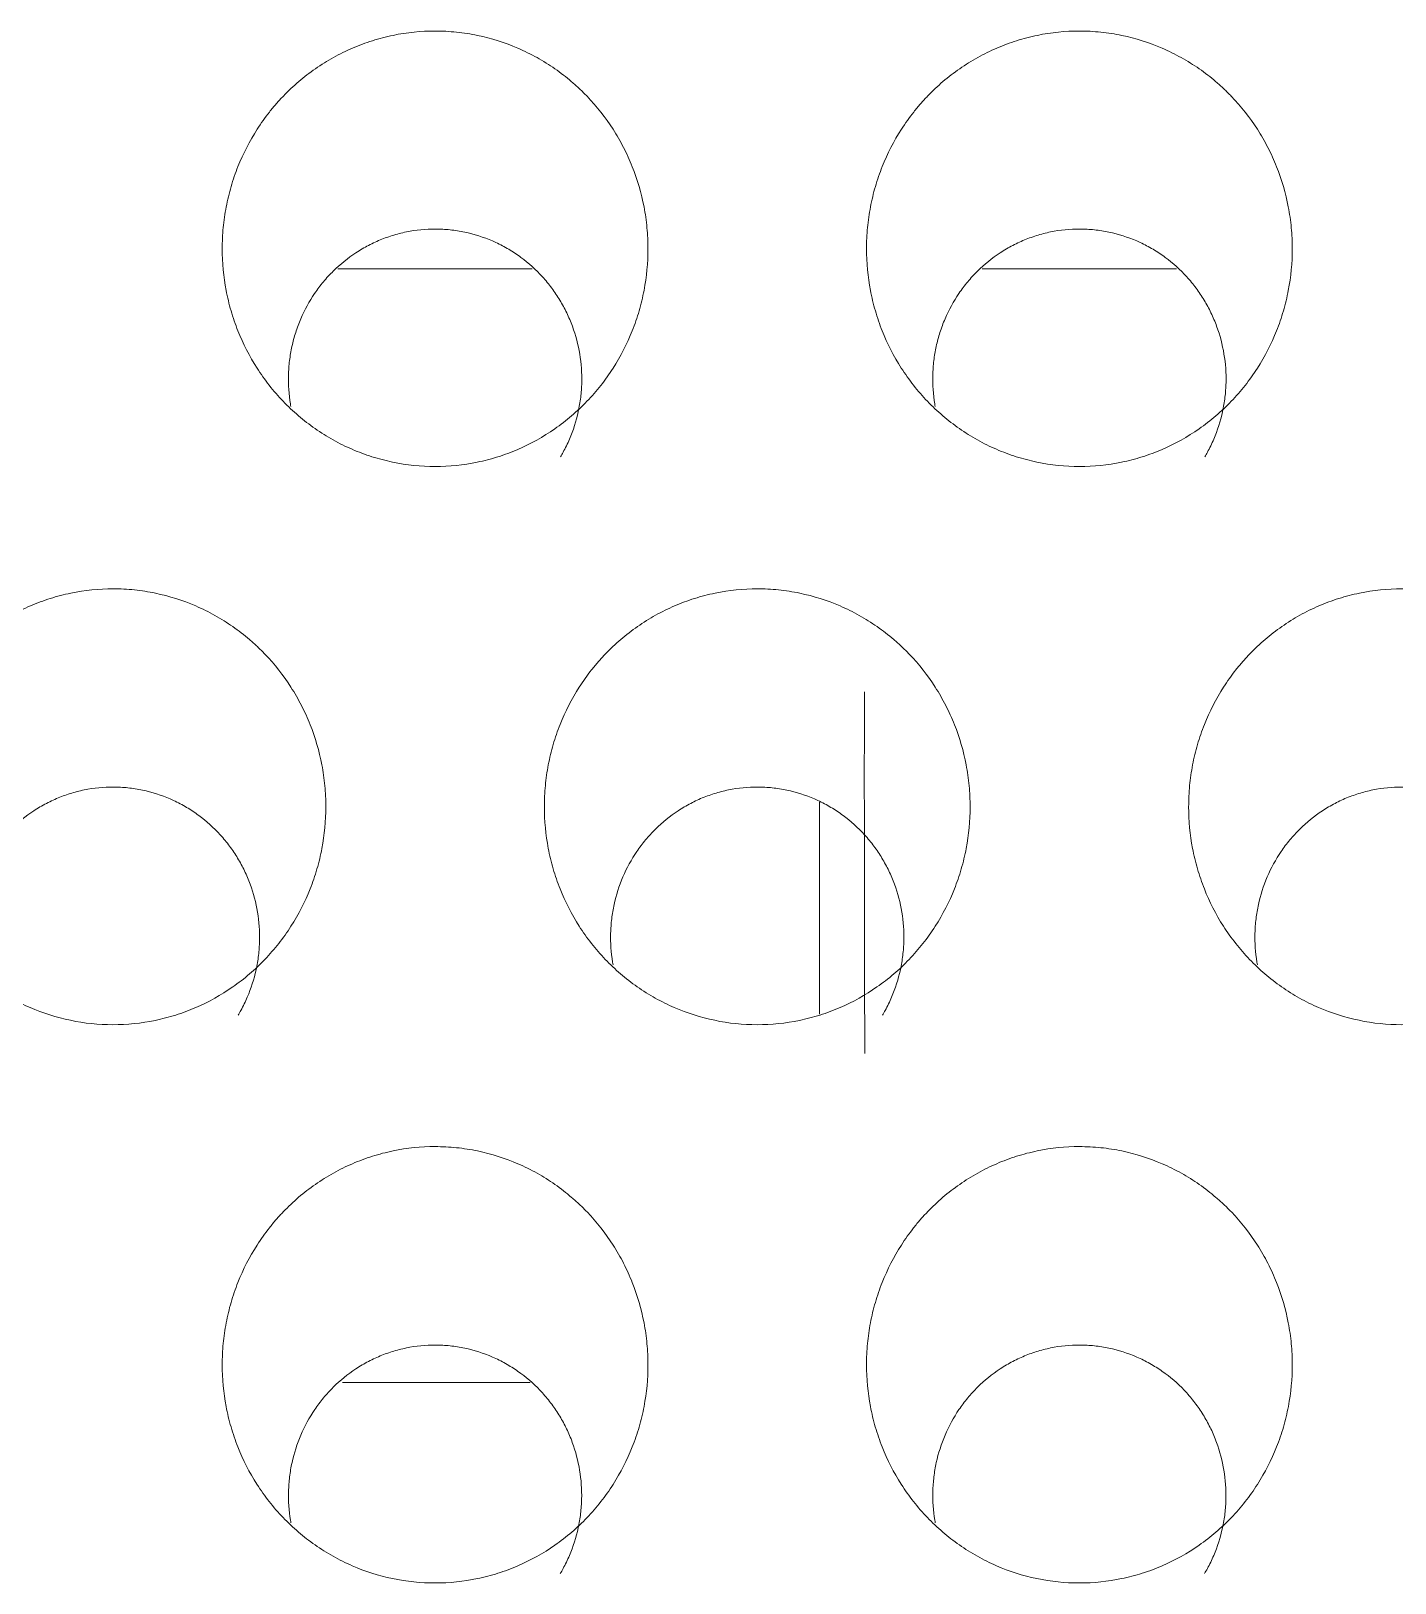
# Model space of a CAD drawing. Header units: millimetres. Extents: x 70151 to 230897, y 35202 to 113211.
# Drawn here: x 178384.15 to 178390.47, y 69190.07 to 69197.26 of the extents above; entities that cross this region are included whole.
import ezdxf

# ---------------------------------------------------------------- set-up
doc = ezdxf.new("R2010")
doc.units = ezdxf.units.MM
doc.header["$LTSCALE"] = 50
doc.layers.add('2-con', color=2, linetype='Continuous')
doc.layers.add('mark-B', color=2, linetype='Continuous', lineweight=20)

# ---------------------------------------------------------------- blocks, each defined once
blk = doc.blocks.new('무풍1WAY 대형')
at = {"layer": 'mark-B'}
for p, q in [((268.4505, -431.5502), (269.3213, -431.5502)), ((267.1088, -433.2577), (267.1088, -434.2397))]:
    blk.add_line(p, q, dxfattribs=at)
blk.add_ellipse((266.7797, -434.3456), major_axis=(0, -6.9709), ratio=0.017455, start_param=1.512453, end_param=1.754068, dxfattribs=at)
for points, knots in [([(265.9042, -430.621), (265.8377, -430.621), (265.7724, -430.6278), (265.6762, -430.6478), (265.6444, -430.6561), (265.5971, -430.671), (265.5814, -430.6764), (265.5504, -430.688), (265.5352, -430.6942), (265.4598, -430.7268), (265.4028, -430.7587), (265.3219, -430.815), (265.2957, -430.8354), (265.2458, -430.8781), (265.1984, -430.923), (265.1557, -430.9722), (265.1255, -431.0107), (265.1157, -431.0238), (265.0967, -431.0505), (265.0875, -431.0641), (265.0432, -431.1333), (265.0137, -431.1912), (264.9778, -431.2817), (264.9672, -431.3125), (264.9535, -431.3595), (264.9493, -431.3754), (264.9417, -431.4073), (264.9383, -431.4232), (264.9231, -431.5031), (264.917, -431.5675), (264.917, -431.6487), (264.9174, -431.6649), (264.9189, -431.6975), (264.9201, -431.7139), (264.9247, -431.7628), (264.9293, -431.795), (264.9475, -431.8905), (264.9656, -431.9527), (265.0016, -432.0436), (265.0153, -432.0737), (265.0451, -432.1318), (265.0613, -432.16), (265.1137, -432.242), (265.1539, -432.2932), (265.2108, -432.3527), (265.2225, -432.3643), (265.2464, -432.3868), (265.2829, -432.4197), (265.3473, -432.4696), (265.4026, -432.5043), (265.4456, -432.5283), (265.4602, -432.536), (265.4898, -432.5506), (265.5049, -432.5576), (265.5805, -432.5903), (265.6429, -432.6101), (265.7392, -432.6302), (265.7718, -432.6353), (265.8379, -432.6421), (265.8708, -432.6438), (265.9693, -432.6439), (266.0345, -432.6373), (266.1155, -432.6206), (266.1317, -432.6168), (266.1637, -432.6084), (266.2112, -432.5947), (266.2879, -432.5661), (266.3467, -432.5372), (266.4042, -432.5052), (266.4323, -432.4876), (266.5133, -432.4312), (266.5628, -432.3888), (266.6194, -432.3299), (266.6304, -432.3178), (266.652, -432.293), (266.6625, -432.2803), (266.693, -432.2416), (266.7119, -432.2149), (266.7645, -432.1328), (266.7942, -432.075), (266.8245, -431.9989), (266.8302, -431.9835), (266.8408, -431.9525), (266.8555, -431.9059), (266.8745, -431.8271), (266.8836, -431.7629), (266.8882, -431.7144), (266.8894, -431.6982), (266.8909, -431.6655), (266.8913, -431.6491), (266.8913, -431.5674), (266.8852, -431.5029), (266.8671, -431.4075), (266.8595, -431.3759), (266.8459, -431.3288), (266.8409, -431.3132), (266.8303, -431.2822), (266.8247, -431.2668), (266.7946, -431.1911), (266.7651, -431.1334), (266.7126, -431.0511), (266.6937, -431.0245), (266.653, -430.9726), (266.6315, -430.9479), (266.5639, -430.8772), (266.5145, -430.8347), (266.4473, -430.7877), (266.4335, -430.7786), (266.4055, -430.761), (266.3913, -430.7526), (266.3482, -430.7285), (266.3189, -430.714), (266.2289, -430.675), (266.1664, -430.655), (266.0364, -430.6278), (265.9706, -430.621), (265.9042, -430.621)], [0, 0, 0, 0, 0.03125, 0.03125, 0.046875, 0.046875, 0.054687, 0.054687, 0.0625, 0.0625, 0.09375, 0.09375, 0.109375, 0.109375, 0.125, 0.140625, 0.140625, 0.148437, 0.148437, 0.15625, 0.15625, 0.1875, 0.1875, 0.203125, 0.203125, 0.210937, 0.210937, 0.21875, 0.21875, 0.25, 0.25, 0.257812, 0.257812, 0.265625, 0.265625, 0.28125, 0.28125, 0.3125, 0.3125, 0.328125, 0.328125, 0.34375, 0.34375, 0.375, 0.375, 0.382812, 0.382812, 0.390625, 0.40625, 0.421875, 0.421875, 0.429687, 0.429687, 0.4375, 0.4375, 0.46875, 0.46875, 0.484375, 0.484375, 0.5, 0.5, 0.53125, 0.53125, 0.539062, 0.539062, 0.546875, 0.5625, 0.578125, 0.578125, 0.59375, 0.59375, 0.625, 0.625, 0.632812, 0.632812, 0.640625, 0.640625, 0.65625, 0.65625, 0.6875, 0.6875, 0.695312, 0.695312, 0.703125, 0.71875, 0.734375, 0.734375, 0.742187, 0.742187, 0.75, 0.75, 0.78125, 0.78125, 0.796875, 0.796875, 0.804687, 0.804687, 0.8125, 0.8125, 0.84375, 0.84375, 0.859375, 0.859375, 0.875, 0.875, 0.90625, 0.90625, 0.914062, 0.914062, 0.921875, 0.921875, 0.9375, 0.9375, 0.96875, 0.96875, 1, 1, 1, 1]), ([(268.8917, -430.621), (268.8253, -430.621), (268.76, -430.6278), (268.6637, -430.6478), (268.6319, -430.6561), (268.5847, -430.671), (268.569, -430.6764), (268.538, -430.688), (268.5227, -430.6942), (268.4474, -430.7268), (268.3903, -430.7587), (268.3095, -430.815), (268.2832, -430.8354), (268.2334, -430.8781), (268.186, -430.923), (268.1433, -430.9722), (268.113, -431.0107), (268.1032, -431.0238), (268.0843, -431.0505), (268.075, -431.0641), (268.0308, -431.1333), (268.0012, -431.1912), (267.9653, -431.2817), (267.9548, -431.3125), (267.9411, -431.3595), (267.9369, -431.3754), (267.9292, -431.4073), (267.9258, -431.4232), (267.9106, -431.5031), (267.9046, -431.5675), (267.9046, -431.6487), (267.9049, -431.6649), (267.9065, -431.6975), (267.9076, -431.7139), (267.9122, -431.7628), (267.9169, -431.795), (267.9351, -431.8905), (267.9531, -431.9527), (267.9892, -432.0436), (268.0028, -432.0737), (268.0326, -432.1318), (268.0488, -432.16), (268.1013, -432.242), (268.1414, -432.2932), (268.1984, -432.3527), (268.2101, -432.3643), (268.2339, -432.3868), (268.2704, -432.4197), (268.3348, -432.4696), (268.3902, -432.5043), (268.4331, -432.5283), (268.4477, -432.536), (268.4774, -432.5506), (268.4924, -432.5576), (268.5681, -432.5903), (268.6304, -432.6101), (268.7267, -432.6302), (268.7593, -432.6353), (268.8254, -432.6421), (268.8584, -432.6438), (268.9568, -432.6439), (269.022, -432.6373), (269.103, -432.6206), (269.1192, -432.6168), (269.1512, -432.6084), (269.1987, -432.5947), (269.2755, -432.5661), (269.3342, -432.5372), (269.3917, -432.5052), (269.4199, -432.4876), (269.5008, -432.4312), (269.5503, -432.3888), (269.6069, -432.3299), (269.618, -432.3178), (269.6395, -432.293), (269.65, -432.2803), (269.6805, -432.2416), (269.6994, -432.2149), (269.7521, -432.1328), (269.7818, -432.075), (269.812, -431.9989), (269.8177, -431.9835), (269.8283, -431.9525), (269.8431, -431.9059), (269.862, -431.8271), (269.8712, -431.7629), (269.8758, -431.7144), (269.8769, -431.6982), (269.8785, -431.6655), (269.8789, -431.6491), (269.8789, -431.5674), (269.8728, -431.5029), (269.8546, -431.4075), (269.8471, -431.3759), (269.8334, -431.3288), (269.8285, -431.3132), (269.8179, -431.2822), (269.8122, -431.2668), (269.7822, -431.1911), (269.7527, -431.1334), (269.7001, -431.0511), (269.6812, -431.0245), (269.6405, -430.9726), (269.619, -430.9479), (269.5514, -430.8772), (269.502, -430.8347), (269.4348, -430.7877), (269.4211, -430.7786), (269.3931, -430.761), (269.3788, -430.7526), (269.3358, -430.7285), (269.3064, -430.714), (269.2165, -430.675), (269.154, -430.655), (269.0239, -430.6278), (268.9582, -430.621), (268.8917, -430.621)], [0, 0, 0, 0, 0.03125, 0.03125, 0.046875, 0.046875, 0.054688, 0.054688, 0.0625, 0.0625, 0.09375, 0.09375, 0.109375, 0.109375, 0.125, 0.140625, 0.140625, 0.148438, 0.148438, 0.15625, 0.15625, 0.1875, 0.1875, 0.203125, 0.203125, 0.210938, 0.210938, 0.21875, 0.21875, 0.25, 0.25, 0.257813, 0.257813, 0.265625, 0.265625, 0.28125, 0.28125, 0.3125, 0.3125, 0.328125, 0.328125, 0.34375, 0.34375, 0.375, 0.375, 0.382813, 0.382813, 0.390625, 0.40625, 0.421875, 0.421875, 0.429688, 0.429688, 0.4375, 0.4375, 0.46875, 0.46875, 0.484375, 0.484375, 0.5, 0.5, 0.53125, 0.53125, 0.539063, 0.539063, 0.546875, 0.5625, 0.578125, 0.578125, 0.59375, 0.59375, 0.625, 0.625, 0.632813, 0.632813, 0.640625, 0.640625, 0.65625, 0.65625, 0.6875, 0.6875, 0.695313, 0.695313, 0.703125, 0.71875, 0.734375, 0.734375, 0.742188, 0.742188, 0.75, 0.75, 0.78125, 0.78125, 0.796875, 0.796875, 0.804688, 0.804688, 0.8125, 0.8125, 0.84375, 0.84375, 0.859375, 0.859375, 0.875, 0.875, 0.90625, 0.90625, 0.914063, 0.914063, 0.921875, 0.921875, 0.9375, 0.9375, 0.96875, 0.96875, 1, 1, 1, 1]), ([(265.3236, -430.6651), (265.3192, -430.6725), (265.3149, -430.68), (265.2999, -430.7075), (265.2901, -430.7278), (265.2638, -430.7896), (265.2502, -430.8321), (265.2359, -430.898), (265.2321, -430.9204), (265.2268, -430.9651), (265.2252, -430.9876), (265.2246, -431.0102)], [0, 0, 0, 0, 0.071147, 0.071147, 0.256917, 0.256917, 0.628459, 0.628459, 0.814229, 0.814229, 1, 1, 1, 1]), ([(268.3111, -430.6651), (268.3067, -430.6725), (268.3024, -430.68), (268.2874, -430.7075), (268.2777, -430.7278), (268.2513, -430.7896), (268.2377, -430.8321), (268.2234, -430.898), (268.2197, -430.9204), (268.2143, -430.9651), (268.2127, -430.9876), (268.2122, -431.0102)], [0, 0, 0, 0, 0.071147, 0.071147, 0.256917, 0.256917, 0.628459, 0.628459, 0.814229, 0.814229, 1, 1, 1, 1]), ([(265.2246, -431.0102), (265.2235, -431.0554), (265.2299, -431.1442), (265.2524, -431.2303), (265.2718, -431.2831), (265.276, -431.2937), (265.2847, -431.3144), (265.2986, -431.3452), (265.3252, -431.3943), (265.3501, -431.4315), (265.3702, -431.4585), (265.3771, -431.4674), (265.3914, -431.4848), (265.3988, -431.4934), (265.437, -431.5354), (265.4703, -431.5655), (265.5244, -431.6055), (265.5432, -431.618), (265.5821, -431.6412), (265.6024, -431.6519), (265.664, -431.6806), (265.7065, -431.6954), (265.7615, -431.7085), (265.7726, -431.7108), (265.795, -431.7149), (265.8063, -431.7167), (265.8402, -431.7212), (265.8628, -431.723), (265.9306, -431.7249), (265.9756, -431.7216), (266.0318, -431.7116), (266.043, -431.7093), (266.0652, -431.7042), (266.0981, -431.6956), (266.1514, -431.6774), (266.1925, -431.6585), (266.2227, -431.6428), (266.2327, -431.6372), (266.2523, -431.6257), (266.2619, -431.6197), (266.3092, -431.5887), (266.3441, -431.5604), (266.3841, -431.5207), (266.392, -431.5126), (266.4073, -431.4959), (266.4148, -431.4873), (266.4364, -431.4612), (266.4499, -431.4432), (266.4876, -431.3876), (266.5091, -431.3483), (266.5447, -431.2651), (266.5582, -431.2224), (266.5724, -431.157), (266.5761, -431.1349), (266.5815, -431.0904), (266.5831, -431.0678), (266.5848, -431.0004), (266.5817, -430.956), (266.5738, -430.9078), (266.5731, -430.9036), (266.5724, -430.8995)], [0, 0, 0, 0, 0.0585, 0.117, 0.117, 0.131625, 0.131625, 0.14625, 0.1755, 0.20475, 0.20475, 0.219375, 0.219375, 0.234, 0.234, 0.2925, 0.2925, 0.32175, 0.32175, 0.351, 0.351, 0.409501, 0.409501, 0.424126, 0.424126, 0.438751, 0.438751, 0.468001, 0.468001, 0.526501, 0.526501, 0.541126, 0.541126, 0.555751, 0.585001, 0.614251, 0.614251, 0.628876, 0.628876, 0.643501, 0.643501, 0.702001, 0.702001, 0.716626, 0.716626, 0.731251, 0.731251, 0.760501, 0.760501, 0.819001, 0.819001, 0.877501, 0.877501, 0.906751, 0.906751, 0.936001, 0.936001, 0.994501, 0.994501, 1, 1, 1, 1]), ([(268.2122, -431.0102), (268.2111, -431.0554), (268.2175, -431.1442), (268.24, -431.2303), (268.2593, -431.2831), (268.2635, -431.2937), (268.2723, -431.3144), (268.2861, -431.3452), (268.3127, -431.3943), (268.3376, -431.4315), (268.3577, -431.4585), (268.3646, -431.4674), (268.379, -431.4848), (268.3864, -431.4934), (268.4245, -431.5354), (268.4578, -431.5655), (268.512, -431.6055), (268.5307, -431.618), (268.5697, -431.6412), (268.5899, -431.6519), (268.6515, -431.6806), (268.694, -431.6954), (268.749, -431.7085), (268.7601, -431.7108), (268.7825, -431.7149), (268.7939, -431.7167), (268.8278, -431.7212), (268.8504, -431.723), (268.9181, -431.7249), (268.9632, -431.7216), (269.0194, -431.7116), (269.0306, -431.7093), (269.0527, -431.7042), (269.0857, -431.6956), (269.139, -431.6774), (269.1801, -431.6585), (269.2103, -431.6428), (269.2202, -431.6372), (269.2399, -431.6257), (269.2495, -431.6197), (269.2967, -431.5887), (269.3316, -431.5604), (269.3717, -431.5207), (269.3795, -431.5126), (269.3949, -431.4959), (269.4023, -431.4873), (269.424, -431.4612), (269.4375, -431.4432), (269.4752, -431.3876), (269.4967, -431.3483), (269.5322, -431.2651), (269.5457, -431.2224), (269.56, -431.157), (269.5637, -431.1349), (269.569, -431.0904), (269.5707, -431.0678), (269.5724, -431.0004), (269.5693, -430.956), (269.5614, -430.9078), (269.5607, -430.9036), (269.5599, -430.8995)], [0, 0, 0, 0, 0.0585, 0.117, 0.117, 0.131625, 0.131625, 0.14625, 0.1755, 0.20475, 0.20475, 0.219375, 0.219375, 0.234, 0.234, 0.2925, 0.2925, 0.32175, 0.32175, 0.351, 0.351, 0.409501, 0.409501, 0.424126, 0.424126, 0.438751, 0.438751, 0.468001, 0.468001, 0.526501, 0.526501, 0.541126, 0.541126, 0.555751, 0.585001, 0.614251, 0.614251, 0.628876, 0.628876, 0.643501, 0.643501, 0.702001, 0.702001, 0.716626, 0.716626, 0.731251, 0.731251, 0.760501, 0.760501, 0.819001, 0.819001, 0.877501, 0.877501, 0.906751, 0.906751, 0.936001, 0.936001, 0.994501, 0.994501, 1, 1, 1, 1]), ([(264.4104, -433.2088), (264.344, -433.2088), (264.2787, -433.2156), (264.1825, -433.2355), (264.1507, -433.2438), (264.1035, -433.2587), (264.0877, -433.2641), (264.0568, -433.2757), (264.0415, -433.2818), (263.9662, -433.3144), (263.9091, -433.3462), (263.8283, -433.4025), (263.8021, -433.4228), (263.7522, -433.4655), (263.7048, -433.5104), (263.6621, -433.5595), (263.6318, -433.5979), (263.622, -433.611), (263.6031, -433.6377), (263.5938, -433.6513), (263.5495, -433.7204), (263.52, -433.7783), (263.4841, -433.8687), (263.4735, -433.8994), (263.4598, -433.9465), (263.4556, -433.9623), (263.448, -433.9941), (263.4445, -434.0101), (263.4293, -434.0899), (263.4233, -434.1543), (263.4233, -434.2354), (263.4236, -434.2516), (263.4252, -434.2842), (263.4263, -434.3005), (263.431, -434.3494), (263.4356, -434.3816), (263.4538, -434.477), (263.4718, -434.5391), (263.5079, -434.63), (263.5216, -434.6601), (263.5514, -434.7181), (263.5676, -434.7463), (263.6201, -434.8281), (263.6602, -434.8793), (263.7172, -434.9387), (263.7289, -434.9503), (263.7527, -434.9729), (263.7892, -435.0057), (263.8536, -435.0555), (263.909, -435.0901), (263.952, -435.1141), (263.9665, -435.1218), (263.9962, -435.1364), (264.0112, -435.1434), (264.0868, -435.1761), (264.1492, -435.1958), (264.2455, -435.2159), (264.278, -435.2209), (264.3441, -435.2278), (264.3771, -435.2295), (264.4755, -435.2295), (264.5407, -435.2229), (264.6216, -435.2062), (264.6378, -435.2025), (264.6698, -435.1941), (264.7173, -435.1805), (264.794, -435.1519), (264.8528, -435.123), (264.9102, -435.0911), (264.9384, -435.0735), (265.0193, -435.0172), (265.0689, -434.9748), (265.1255, -434.916), (265.1365, -434.9039), (265.158, -434.8792), (265.1686, -434.8665), (265.1991, -434.8278), (265.218, -434.8012), (265.2707, -434.7191), (265.3004, -434.6613), (265.3306, -434.5853), (265.3363, -434.5699), (265.3469, -434.539), (265.3617, -434.4924), (265.3806, -434.4136), (265.3898, -434.3496), (265.3944, -434.3011), (265.3956, -434.2848), (265.3971, -434.2522), (265.3975, -434.2358), (265.3975, -434.1541), (265.3914, -434.0897), (265.3733, -433.9944), (265.3657, -433.9628), (265.3521, -433.9158), (265.3471, -433.9001), (265.3365, -433.8691), (265.3308, -433.8538), (265.3008, -433.7782), (265.2712, -433.7205), (265.2187, -433.6384), (265.1998, -433.6117), (265.1591, -433.5599), (265.1376, -433.5352), (265.0699, -433.4646), (265.0206, -433.4222), (264.9533, -433.3752), (264.9396, -433.3661), (264.9116, -433.3486), (264.8974, -433.3402), (264.8543, -433.3161), (264.825, -433.3016), (264.735, -433.2627), (264.6726, -433.2427), (264.5426, -433.2156), (264.4768, -433.2088), (264.4104, -433.2088)], [0, 0, 0, 0, 0.03125, 0.03125, 0.046875, 0.046875, 0.054687, 0.054687, 0.0625, 0.0625, 0.09375, 0.09375, 0.109375, 0.109375, 0.125, 0.140625, 0.140625, 0.148437, 0.148437, 0.15625, 0.15625, 0.1875, 0.1875, 0.203125, 0.203125, 0.210937, 0.210937, 0.21875, 0.21875, 0.25, 0.25, 0.257812, 0.257812, 0.265625, 0.265625, 0.28125, 0.28125, 0.3125, 0.3125, 0.328125, 0.328125, 0.34375, 0.34375, 0.375, 0.375, 0.382812, 0.382812, 0.390625, 0.40625, 0.421875, 0.421875, 0.429687, 0.429687, 0.4375, 0.4375, 0.46875, 0.46875, 0.484375, 0.484375, 0.5, 0.5, 0.53125, 0.53125, 0.539062, 0.539062, 0.546875, 0.5625, 0.578125, 0.578125, 0.59375, 0.59375, 0.625, 0.625, 0.632812, 0.632812, 0.640625, 0.640625, 0.65625, 0.65625, 0.6875, 0.6875, 0.695312, 0.695312, 0.703125, 0.71875, 0.734375, 0.734375, 0.742187, 0.742187, 0.75, 0.75, 0.78125, 0.78125, 0.796875, 0.796875, 0.804687, 0.804687, 0.8125, 0.8125, 0.84375, 0.84375, 0.859375, 0.859375, 0.875, 0.875, 0.90625, 0.90625, 0.914062, 0.914062, 0.921875, 0.921875, 0.9375, 0.9375, 0.96875, 0.96875, 1, 1, 1, 1]), ([(267.3979, -433.2088), (267.3315, -433.2088), (267.2662, -433.2156), (267.17, -433.2355), (267.1383, -433.2438), (267.091, -433.2587), (267.0753, -433.2641), (267.0443, -433.2757), (267.0291, -433.2818), (266.9537, -433.3144), (266.8967, -433.3462), (266.8159, -433.4025), (266.7896, -433.4228), (266.7398, -433.4655), (266.6923, -433.5104), (266.6496, -433.5595), (266.6194, -433.5979), (266.6096, -433.611), (266.5906, -433.6377), (266.5814, -433.6513), (266.5371, -433.7204), (266.5075, -433.7783), (266.4716, -433.8687), (266.4611, -433.8994), (266.4474, -433.9465), (266.4432, -433.9623), (266.4355, -433.9941), (266.4321, -434.0101), (266.4169, -434.0899), (266.4108, -434.1543), (266.4108, -434.2354), (266.4112, -434.2516), (266.4127, -434.2842), (266.4139, -434.3005), (266.4185, -434.3494), (266.4231, -434.3816), (266.4414, -434.477), (266.4594, -434.5391), (266.4955, -434.63), (266.5091, -434.6601), (266.5389, -434.7181), (266.5551, -434.7463), (266.6076, -434.8281), (266.6478, -434.8793), (266.7047, -434.9387), (266.7164, -434.9503), (266.7403, -434.9729), (266.7768, -435.0057), (266.8412, -435.0555), (266.8965, -435.0901), (266.9395, -435.1141), (266.9541, -435.1218), (266.9837, -435.1364), (266.9988, -435.1434), (267.0744, -435.1761), (267.1367, -435.1958), (267.233, -435.2159), (267.2656, -435.2209), (267.3317, -435.2278), (267.3646, -435.2295), (267.463, -435.2295), (267.5282, -435.2229), (267.6092, -435.2062), (267.6254, -435.2025), (267.6574, -435.1941), (267.7049, -435.1805), (267.7816, -435.1519), (267.8403, -435.123), (267.8978, -435.0911), (267.926, -435.0735), (268.0069, -435.0172), (268.0564, -434.9748), (268.113, -434.916), (268.124, -434.9039), (268.1456, -434.8792), (268.1561, -434.8665), (268.1866, -434.8278), (268.2056, -434.8012), (268.2582, -434.7191), (268.2879, -434.6613), (268.3182, -434.5853), (268.3239, -434.5699), (268.3345, -434.539), (268.3493, -434.4924), (268.3682, -434.4136), (268.3774, -434.3496), (268.382, -434.3011), (268.3831, -434.2848), (268.3847, -434.2522), (268.3851, -434.2358), (268.3851, -434.1541), (268.379, -434.0897), (268.3608, -433.9944), (268.3533, -433.9628), (268.3396, -433.9158), (268.3347, -433.9001), (268.324, -433.8691), (268.3184, -433.8538), (268.2883, -433.7782), (268.2588, -433.7205), (268.2062, -433.6384), (268.1873, -433.6117), (268.1466, -433.5599), (268.1251, -433.5352), (268.0575, -433.4646), (268.0081, -433.4222), (267.9409, -433.3752), (267.9272, -433.3661), (267.8991, -433.3486), (267.8849, -433.3402), (267.8419, -433.3161), (267.8125, -433.3016), (267.7226, -433.2627), (267.6601, -433.2427), (267.5301, -433.2156), (267.4644, -433.2088), (267.3979, -433.2088)], [0, 0, 0, 0, 0.03125, 0.03125, 0.046875, 0.046875, 0.054687, 0.054687, 0.0625, 0.0625, 0.09375, 0.09375, 0.109375, 0.109375, 0.125, 0.140625, 0.140625, 0.148437, 0.148437, 0.15625, 0.15625, 0.1875, 0.1875, 0.203125, 0.203125, 0.210937, 0.210937, 0.21875, 0.21875, 0.25, 0.25, 0.257812, 0.257812, 0.265625, 0.265625, 0.28125, 0.28125, 0.3125, 0.3125, 0.328125, 0.328125, 0.34375, 0.34375, 0.375, 0.375, 0.382812, 0.382812, 0.390625, 0.40625, 0.421875, 0.421875, 0.429687, 0.429687, 0.4375, 0.4375, 0.46875, 0.46875, 0.484375, 0.484375, 0.5, 0.5, 0.53125, 0.53125, 0.539062, 0.539062, 0.546875, 0.5625, 0.578125, 0.578125, 0.59375, 0.59375, 0.625, 0.625, 0.632812, 0.632812, 0.640625, 0.640625, 0.65625, 0.65625, 0.6875, 0.6875, 0.695312, 0.695312, 0.703125, 0.71875, 0.734375, 0.734375, 0.742187, 0.742187, 0.75, 0.75, 0.78125, 0.78125, 0.796875, 0.796875, 0.804687, 0.804687, 0.8125, 0.8125, 0.84375, 0.84375, 0.859375, 0.859375, 0.875, 0.875, 0.90625, 0.90625, 0.914063, 0.914063, 0.921875, 0.921875, 0.9375, 0.9375, 0.96875, 0.96875, 1, 1, 1, 1]), ([(270.3855, -433.2088), (270.3191, -433.2088), (270.2538, -433.2156), (270.1576, -433.2355), (270.1258, -433.2438), (270.0786, -433.2587), (270.0628, -433.2641), (270.0319, -433.2757), (270.0166, -433.2818), (269.9413, -433.3144), (269.8842, -433.3462), (269.8034, -433.4025), (269.7772, -433.4228), (269.7273, -433.4655), (269.6799, -433.5104), (269.6372, -433.5595), (269.6069, -433.5979), (269.5971, -433.611), (269.5781, -433.6377), (269.5689, -433.6513), (269.5246, -433.7204), (269.4951, -433.7783), (269.4592, -433.8687), (269.4486, -433.8994), (269.4349, -433.9465), (269.4307, -433.9623), (269.4231, -433.9941), (269.4196, -434.0101), (269.4044, -434.0899), (269.3984, -434.1543), (269.3984, -434.2354), (269.3987, -434.2516), (269.4003, -434.2842), (269.4014, -434.3005), (269.4061, -434.3494), (269.4107, -434.3816), (269.4289, -434.477), (269.4469, -434.5391), (269.483, -434.63), (269.4967, -434.6601), (269.5265, -434.7181), (269.5427, -434.7463), (269.5952, -434.8281), (269.6353, -434.8793), (269.6923, -434.9387), (269.704, -434.9503), (269.7278, -434.9729), (269.7643, -435.0057), (269.8287, -435.0555), (269.8841, -435.0901), (269.9271, -435.1141), (269.9416, -435.1218), (269.9713, -435.1364), (269.9863, -435.1434), (270.0619, -435.1761), (270.1243, -435.1958), (270.2206, -435.2159), (270.2531, -435.2209), (270.3192, -435.2278), (270.3521, -435.2295), (270.4506, -435.2295), (270.5158, -435.2229), (270.5967, -435.2062), (270.6129, -435.2025), (270.6449, -435.1941), (270.6924, -435.1805), (270.7691, -435.1519), (270.8279, -435.123), (270.8853, -435.0911), (270.9135, -435.0735), (270.9944, -435.0172), (271.044, -434.9748), (271.1005, -434.916), (271.1116, -434.9039), (271.1331, -434.8792), (271.1437, -434.8665), (271.1742, -434.8278), (271.1931, -434.8012), (271.2458, -434.7191), (271.2755, -434.6613), (271.3057, -434.5853), (271.3114, -434.5699), (271.322, -434.539), (271.3368, -434.4924), (271.3557, -434.4136), (271.3649, -434.3496), (271.3695, -434.3011), (271.3707, -434.2848), (271.3722, -434.2522), (271.3726, -434.2358), (271.3726, -434.1541), (271.3665, -434.0897), (271.3484, -433.9944), (271.3408, -433.9628), (271.3272, -433.9158), (271.3222, -433.9001), (271.3116, -433.8691), (271.3059, -433.8538), (271.2759, -433.7782), (271.2463, -433.7205), (271.1938, -433.6384), (271.1749, -433.6117), (271.1342, -433.5599), (271.1127, -433.5352), (271.045, -433.4646), (270.9957, -433.4222), (270.9284, -433.3752), (270.9147, -433.3661), (270.8867, -433.3486), (270.8725, -433.3402), (270.8294, -433.3161), (270.8001, -433.3016), (270.7101, -433.2627), (270.6477, -433.2427), (270.5177, -433.2156), (270.4519, -433.2088), (270.3855, -433.2088)], [0, 0, 0, 0, 0.03125, 0.03125, 0.046875, 0.046875, 0.054688, 0.054688, 0.0625, 0.0625, 0.09375, 0.09375, 0.109375, 0.109375, 0.125, 0.140625, 0.140625, 0.148438, 0.148438, 0.15625, 0.15625, 0.1875, 0.1875, 0.203125, 0.203125, 0.210938, 0.210938, 0.21875, 0.21875, 0.25, 0.25, 0.257813, 0.257813, 0.265625, 0.265625, 0.28125, 0.28125, 0.3125, 0.3125, 0.328125, 0.328125, 0.34375, 0.34375, 0.375, 0.375, 0.382812, 0.382812, 0.390625, 0.40625, 0.421875, 0.421875, 0.429687, 0.429687, 0.4375, 0.4375, 0.46875, 0.46875, 0.484375, 0.484375, 0.5, 0.5, 0.53125, 0.53125, 0.539063, 0.539063, 0.546875, 0.5625, 0.578125, 0.578125, 0.59375, 0.59375, 0.625, 0.625, 0.632813, 0.632813, 0.640625, 0.640625, 0.65625, 0.65625, 0.6875, 0.6875, 0.695313, 0.695313, 0.703125, 0.71875, 0.734375, 0.734375, 0.742188, 0.742188, 0.75, 0.75, 0.78125, 0.78125, 0.796875, 0.796875, 0.804688, 0.804688, 0.8125, 0.8125, 0.84375, 0.84375, 0.859375, 0.859375, 0.875, 0.875, 0.90625, 0.90625, 0.914063, 0.914063, 0.921875, 0.921875, 0.9375, 0.9375, 0.96875, 0.96875, 1, 1, 1, 1]), ([(266.817, -433.2529), (266.8127, -433.2602), (266.8085, -433.2676), (266.7936, -433.2949), (266.7838, -433.3152), (266.7574, -433.3769), (266.7438, -433.4195), (266.7295, -433.4853), (266.7257, -433.5077), (266.7204, -433.5524), (266.7188, -433.5749), (266.7182, -433.5975)], [0, 0, 0, 0, 0.069944, 0.069944, 0.255955, 0.255955, 0.627978, 0.627978, 0.813989, 0.813989, 1, 1, 1, 1]), ([(269.8046, -433.2529), (269.8003, -433.2602), (269.7961, -433.2676), (269.7811, -433.2949), (269.7713, -433.3152), (269.745, -433.3769), (269.7314, -433.4195), (269.7171, -433.4853), (269.7133, -433.5077), (269.7079, -433.5524), (269.7063, -433.5749), (269.7058, -433.5975)], [0, 0, 0, 0, 0.069944, 0.069944, 0.255955, 0.255955, 0.627978, 0.627978, 0.813989, 0.813989, 1, 1, 1, 1]), ([(263.7307, -433.5975), (263.7296, -433.6426), (263.736, -433.7314), (263.7585, -433.8174), (263.7779, -433.8702), (263.782, -433.8808), (263.7908, -433.9015), (263.8047, -433.9323), (263.8313, -433.9814), (263.8562, -434.0185), (263.8763, -434.0455), (263.8832, -434.0543), (263.8976, -434.0718), (263.905, -434.0804), (263.9431, -434.1223), (263.9765, -434.1524), (264.0306, -434.1924), (264.0494, -434.2049), (264.0883, -434.228), (264.1086, -434.2387), (264.1701, -434.2674), (264.2127, -434.2821), (264.2677, -434.2952), (264.2788, -434.2976), (264.3012, -434.3017), (264.3125, -434.3035), (264.3464, -434.3079), (264.369, -434.3097), (264.4367, -434.3116), (264.4818, -434.3083), (264.538, -434.2983), (264.5492, -434.2961), (264.5714, -434.2909), (264.6043, -434.2824), (264.6576, -434.2642), (264.6987, -434.2454), (264.7289, -434.2297), (264.7389, -434.2241), (264.7585, -434.2126), (264.7681, -434.2066), (264.8154, -434.1756), (264.8503, -434.1473), (264.8904, -434.1077), (264.8982, -434.0996), (264.9136, -434.0829), (264.921, -434.0743), (264.9427, -434.0483), (264.9562, -434.0303), (264.9939, -433.9747), (265.0154, -433.9354), (265.051, -433.8523), (265.0646, -433.8096), (265.0788, -433.7442), (265.0825, -433.7222), (265.0879, -433.6777), (265.0895, -433.6551), (265.0912, -433.5878), (265.0881, -433.5433), (265.0802, -433.4952), (265.0795, -433.4912), (265.0788, -433.4871)], [0, 0, 0, 0, 0.058507, 0.117014, 0.117014, 0.131641, 0.131641, 0.146267, 0.175521, 0.204774, 0.204774, 0.219401, 0.219401, 0.234028, 0.234028, 0.292535, 0.292535, 0.321788, 0.321788, 0.351042, 0.351042, 0.409548, 0.409548, 0.424175, 0.424175, 0.438802, 0.438802, 0.468055, 0.468055, 0.526562, 0.526562, 0.541189, 0.541189, 0.555816, 0.585069, 0.614323, 0.614323, 0.628949, 0.628949, 0.643576, 0.643576, 0.702083, 0.702083, 0.71671, 0.71671, 0.731336, 0.731336, 0.76059, 0.76059, 0.819097, 0.819097, 0.877604, 0.877604, 0.906857, 0.906857, 0.936111, 0.936111, 0.994618, 0.994618, 1, 1, 1, 1]), ([(266.7182, -433.5975), (266.7171, -433.6426), (266.7235, -433.7314), (266.746, -433.8174), (266.7654, -433.8702), (266.7696, -433.8808), (266.7784, -433.9015), (266.7922, -433.9323), (266.8188, -433.9814), (266.8437, -434.0185), (266.8638, -434.0455), (266.8708, -434.0543), (266.8851, -434.0718), (266.8925, -434.0804), (266.9307, -434.1223), (266.964, -434.1524), (267.0182, -434.1924), (267.0369, -434.2049), (267.0759, -434.228), (267.0961, -434.2387), (267.1577, -434.2674), (267.2002, -434.2821), (267.2552, -434.2952), (267.2663, -434.2976), (267.2887, -434.3017), (267.3, -434.3035), (267.334, -434.3079), (267.3566, -434.3097), (267.4243, -434.3116), (267.4693, -434.3083), (267.5256, -434.2983), (267.5368, -434.2961), (267.5589, -434.2909), (267.5918, -434.2824), (267.6452, -434.2642), (267.6863, -434.2454), (267.7164, -434.2297), (267.7264, -434.2241), (267.7461, -434.2126), (267.7557, -434.2066), (267.8029, -434.1756), (267.8378, -434.1473), (267.8779, -434.1077), (267.8858, -434.0996), (267.9011, -434.0829), (267.9086, -434.0743), (267.9303, -434.0483), (267.9437, -434.0303), (267.9815, -433.9747), (268.003, -433.9354), (268.0386, -433.8523), (268.0521, -433.8096), (268.0663, -433.7442), (268.0701, -433.7222), (268.0754, -433.6777), (268.0771, -433.6551), (268.0788, -433.5878), (268.0757, -433.5433), (268.0678, -433.4952), (268.0671, -433.4912), (268.0664, -433.4871)], [0, 0, 0, 0, 0.058507, 0.117014, 0.117014, 0.131641, 0.131641, 0.146267, 0.175521, 0.204774, 0.204774, 0.219401, 0.219401, 0.234028, 0.234028, 0.292535, 0.292535, 0.321788, 0.321788, 0.351042, 0.351042, 0.409548, 0.409548, 0.424175, 0.424175, 0.438802, 0.438802, 0.468055, 0.468055, 0.526562, 0.526562, 0.541189, 0.541189, 0.555816, 0.585069, 0.614323, 0.614323, 0.628949, 0.628949, 0.643576, 0.643576, 0.702083, 0.702083, 0.71671, 0.71671, 0.731336, 0.731336, 0.76059, 0.76059, 0.819097, 0.819097, 0.877604, 0.877604, 0.906857, 0.906857, 0.936111, 0.936111, 0.994618, 0.994618, 1, 1, 1, 1]), ([(269.7058, -433.5975), (269.7047, -433.6426), (269.7111, -433.7314), (269.7336, -433.8174), (269.753, -433.8702), (269.7571, -433.8808), (269.7659, -433.9015), (269.7798, -433.9323), (269.8064, -433.9814), (269.8313, -434.0185), (269.8514, -434.0455), (269.8583, -434.0543), (269.8727, -434.0718), (269.8801, -434.0804), (269.9182, -434.1223), (269.9515, -434.1524), (270.0057, -434.1924), (270.0245, -434.2049), (270.0634, -434.228), (270.0837, -434.2387), (270.1452, -434.2674), (270.1878, -434.2821), (270.2428, -434.2952), (270.2539, -434.2976), (270.2763, -434.3017), (270.2876, -434.3035), (270.3215, -434.3079), (270.3441, -434.3097), (270.4118, -434.3116), (270.4569, -434.3083), (270.5131, -434.2983), (270.5243, -434.2961), (270.5465, -434.2909), (270.5794, -434.2824), (270.6327, -434.2642), (270.6738, -434.2454), (270.704, -434.2297), (270.714, -434.2241), (270.7336, -434.2126), (270.7432, -434.2066), (270.7905, -434.1756), (270.8254, -434.1473), (270.8655, -434.1077), (270.8733, -434.0996), (270.8887, -434.0829), (270.8961, -434.0743), (270.9178, -434.0483), (270.9313, -434.0303), (270.969, -433.9747), (270.9905, -433.9354), (271.0261, -433.8523), (271.0397, -433.8096), (271.0539, -433.7442), (271.0576, -433.7222), (271.063, -433.6777), (271.0646, -433.6551), (271.0663, -433.5878), (271.0632, -433.5433), (271.0553, -433.4952), (271.0546, -433.4912), (271.0539, -433.4871)], [0, 0, 0, 0, 0.058507, 0.117014, 0.117014, 0.131641, 0.131641, 0.146267, 0.175521, 0.204774, 0.204774, 0.219401, 0.219401, 0.234028, 0.234028, 0.292535, 0.292535, 0.321788, 0.321788, 0.351042, 0.351042, 0.409548, 0.409548, 0.424175, 0.424175, 0.438802, 0.438802, 0.468055, 0.468055, 0.526562, 0.526562, 0.541189, 0.541189, 0.555816, 0.585069, 0.614323, 0.614323, 0.628949, 0.628949, 0.643576, 0.643576, 0.702083, 0.702083, 0.71671, 0.71671, 0.731336, 0.731336, 0.76059, 0.76059, 0.819097, 0.819097, 0.877604, 0.877604, 0.906857, 0.906857, 0.936111, 0.936111, 0.994618, 0.994618, 1, 1, 1, 1]), ([(265.9042, -435.7965), (265.8378, -435.7965), (265.7725, -435.8032), (265.6763, -435.8232), (265.6446, -435.8314), (265.5973, -435.8463), (265.5816, -435.8517), (265.5507, -435.8633), (265.5354, -435.8694), (265.4601, -435.9019), (265.403, -435.9337), (265.3222, -435.9899), (265.296, -436.0102), (265.2461, -436.0528), (265.1987, -436.0976), (265.156, -436.1467), (265.1257, -436.1851), (265.1159, -436.1981), (265.0969, -436.2248), (265.0877, -436.2384), (265.0434, -436.3075), (265.0139, -436.3653), (264.9779, -436.4556), (264.9673, -436.4863), (264.9536, -436.5333), (264.9494, -436.5491), (264.9418, -436.5809), (264.9384, -436.5968), (264.9232, -436.6766), (264.9171, -436.7409), (264.9171, -436.822), (264.9175, -436.8382), (264.919, -436.8707), (264.9201, -436.8871), (264.9248, -436.9359), (264.9294, -436.9681), (264.9476, -437.0634), (264.9657, -437.1255), (265.0018, -437.2163), (265.0154, -437.2463), (265.0452, -437.3043), (265.0615, -437.3324), (265.114, -437.4142), (265.1541, -437.4653), (265.2111, -437.5247), (265.2228, -437.5363), (265.2467, -437.5588), (265.2832, -437.5916), (265.3476, -437.6413), (265.4029, -437.6759), (265.4459, -437.6999), (265.4605, -437.7075), (265.4901, -437.7221), (265.5051, -437.7291), (265.5807, -437.7617), (265.6431, -437.7814), (265.7393, -437.8014), (265.7719, -437.8065), (265.8379, -437.8133), (265.8708, -437.815), (265.9693, -437.8151), (266.0344, -437.8085), (266.1153, -437.7918), (266.1315, -437.7881), (266.1635, -437.7797), (266.211, -437.7661), (266.2877, -437.7376), (266.3464, -437.7087), (266.4039, -437.6768), (266.4321, -437.6593), (266.513, -437.6031), (266.5625, -437.5607), (266.6191, -437.502), (266.6301, -437.4899), (266.6517, -437.4652), (266.6622, -437.4525), (266.6927, -437.4139), (266.7117, -437.3873), (266.7644, -437.3053), (266.794, -437.2476), (266.8243, -437.1717), (266.83, -437.1563), (266.8407, -437.1254), (266.8554, -437.0788), (266.8744, -437.0001), (266.8835, -436.9361), (266.8882, -436.8876), (266.8893, -436.8714), (266.8909, -436.8388), (266.8913, -436.8224), (266.8913, -436.7408), (266.8851, -436.6764), (266.867, -436.5811), (266.8594, -436.5496), (266.8458, -436.5026), (266.8408, -436.487), (266.8302, -436.456), (266.8245, -436.4407), (266.7945, -436.3651), (266.7649, -436.3075), (266.7123, -436.2255), (266.6934, -436.1988), (266.6527, -436.1471), (266.6312, -436.1224), (266.5636, -436.0519), (266.5142, -436.0096), (266.4335, -435.9533), (266.4054, -435.9357), (266.3479, -435.9036), (266.2893, -435.8747), (266.2281, -435.8518), (266.1656, -435.832), (266.1338, -435.8236), (266.0363, -435.8033), (265.9706, -435.7965), (265.9042, -435.7965)], [0, 0, 0, 0, 0.03125, 0.03125, 0.046875, 0.046875, 0.054687, 0.054687, 0.0625, 0.0625, 0.09375, 0.09375, 0.109375, 0.109375, 0.125, 0.140625, 0.140625, 0.148437, 0.148437, 0.15625, 0.15625, 0.1875, 0.1875, 0.203125, 0.203125, 0.210937, 0.210937, 0.21875, 0.21875, 0.25, 0.25, 0.257812, 0.257812, 0.265625, 0.265625, 0.28125, 0.28125, 0.3125, 0.3125, 0.328125, 0.328125, 0.34375, 0.34375, 0.375, 0.375, 0.382812, 0.382812, 0.390625, 0.40625, 0.421875, 0.421875, 0.429687, 0.429687, 0.4375, 0.4375, 0.46875, 0.46875, 0.484375, 0.484375, 0.5, 0.5, 0.53125, 0.53125, 0.539062, 0.539062, 0.546875, 0.5625, 0.578125, 0.578125, 0.59375, 0.59375, 0.625, 0.625, 0.632812, 0.632812, 0.640625, 0.640625, 0.65625, 0.65625, 0.6875, 0.6875, 0.695312, 0.695312, 0.703125, 0.71875, 0.734375, 0.734375, 0.742187, 0.742187, 0.75, 0.75, 0.78125, 0.78125, 0.796875, 0.796875, 0.804687, 0.804687, 0.8125, 0.8125, 0.84375, 0.84375, 0.859375, 0.859375, 0.875, 0.875, 0.90625, 0.90625, 0.921875, 0.921875, 0.9375, 0.953125, 0.953125, 0.96875, 0.96875, 1, 1, 1, 1]), ([(268.8917, -435.7965), (268.8253, -435.7965), (268.7601, -435.8032), (268.6639, -435.8232), (268.6321, -435.8314), (268.5849, -435.8463), (268.5692, -435.8517), (268.5382, -435.8633), (268.523, -435.8694), (268.4476, -435.9019), (268.3906, -435.9337), (268.3098, -435.9899), (268.2835, -436.0102), (268.2337, -436.0528), (268.1863, -436.0976), (268.1435, -436.1467), (268.1133, -436.1851), (268.1035, -436.1981), (268.0845, -436.2248), (268.0753, -436.2384), (268.031, -436.3075), (268.0014, -436.3653), (267.9655, -436.4556), (267.9549, -436.4863), (267.9412, -436.5333), (267.937, -436.5491), (267.9293, -436.5809), (267.9259, -436.5968), (267.9107, -436.6766), (267.9046, -436.7409), (267.9046, -436.822), (267.905, -436.8382), (267.9065, -436.8707), (267.9077, -436.8871), (267.9123, -436.9359), (267.9169, -436.9681), (267.9352, -437.0634), (267.9532, -437.1255), (267.9893, -437.2163), (268.003, -437.2463), (268.0328, -437.3043), (268.049, -437.3324), (268.1015, -437.4142), (268.1417, -437.4653), (268.1986, -437.5247), (268.2104, -437.5363), (268.2342, -437.5588), (268.2707, -437.5916), (268.3351, -437.6413), (268.3905, -437.6759), (268.4334, -437.6999), (268.448, -437.7075), (268.4776, -437.7221), (268.4927, -437.7291), (268.5683, -437.7617), (268.6306, -437.7814), (268.7269, -437.8014), (268.7594, -437.8065), (268.8255, -437.8133), (268.8584, -437.815), (268.9568, -437.8151), (269.022, -437.8085), (269.1029, -437.7918), (269.1191, -437.7881), (269.1511, -437.7797), (269.1986, -437.7661), (269.2752, -437.7376), (269.334, -437.7087), (269.3914, -437.6768), (269.4196, -437.6593), (269.5005, -437.6031), (269.5501, -437.5607), (269.6066, -437.502), (269.6177, -437.4899), (269.6392, -437.4652), (269.6498, -437.4525), (269.6803, -437.4139), (269.6992, -437.3873), (269.7519, -437.3053), (269.7816, -437.2476), (269.8119, -437.1717), (269.8176, -437.1563), (269.8282, -437.1254), (269.843, -437.0788), (269.8619, -437.0001), (269.8711, -436.9361), (269.8757, -436.8876), (269.8769, -436.8714), (269.8784, -436.8388), (269.8788, -436.8224), (269.8788, -436.7408), (269.8727, -436.6764), (269.8545, -436.5811), (269.847, -436.5496), (269.8333, -436.5026), (269.8284, -436.487), (269.8177, -436.456), (269.8121, -436.4407), (269.782, -436.3651), (269.7525, -436.3075), (269.6999, -436.2255), (269.681, -436.1988), (269.6403, -436.1471), (269.6188, -436.1224), (269.5511, -436.0519), (269.5018, -436.0096), (269.4211, -435.9533), (269.3929, -435.9357), (269.3355, -435.9036), (269.2768, -435.8747), (269.2156, -435.8518), (269.1532, -435.832), (269.1213, -435.8236), (269.0238, -435.8033), (268.9581, -435.7965), (268.8917, -435.7965)], [0, 0, 0, 0, 0.03125, 0.03125, 0.046875, 0.046875, 0.054688, 0.054688, 0.0625, 0.0625, 0.09375, 0.09375, 0.109375, 0.109375, 0.125, 0.140625, 0.140625, 0.148438, 0.148438, 0.15625, 0.15625, 0.1875, 0.1875, 0.203125, 0.203125, 0.210938, 0.210938, 0.21875, 0.21875, 0.25, 0.25, 0.257813, 0.257813, 0.265625, 0.265625, 0.28125, 0.28125, 0.3125, 0.3125, 0.328125, 0.328125, 0.34375, 0.34375, 0.375, 0.375, 0.382813, 0.382813, 0.390625, 0.40625, 0.421875, 0.421875, 0.429688, 0.429688, 0.4375, 0.4375, 0.46875, 0.46875, 0.484375, 0.484375, 0.5, 0.5, 0.53125, 0.53125, 0.539063, 0.539063, 0.546875, 0.5625, 0.578125, 0.578125, 0.59375, 0.59375, 0.625, 0.625, 0.632813, 0.632813, 0.640625, 0.640625, 0.65625, 0.65625, 0.6875, 0.6875, 0.695313, 0.695313, 0.703125, 0.71875, 0.734375, 0.734375, 0.742188, 0.742188, 0.75, 0.75, 0.78125, 0.78125, 0.796875, 0.796875, 0.804688, 0.804688, 0.8125, 0.8125, 0.84375, 0.84375, 0.859375, 0.859375, 0.875, 0.875, 0.90625, 0.90625, 0.921875, 0.921875, 0.9375, 0.953125, 0.953125, 0.96875, 0.96875, 1, 1, 1, 1]), ([(265.3229, -435.8407), (265.3187, -435.8478), (265.3146, -435.8551), (265.2997, -435.8823), (265.2899, -435.9025), (265.2635, -435.9642), (265.2499, -436.0067), (265.2356, -436.0725), (265.2318, -436.0948), (265.2265, -436.1396), (265.2248, -436.162), (265.2243, -436.1846)], [0, 0, 0, 0, 0.068728, 0.068728, 0.254982, 0.254982, 0.627491, 0.627491, 0.813746, 0.813746, 1, 1, 1, 1]), ([(268.3105, -435.8407), (268.3062, -435.8478), (268.3021, -435.8551), (268.2873, -435.8823), (268.2774, -435.9025), (268.251, -435.9642), (268.2375, -436.0067), (268.2231, -436.0725), (268.2194, -436.0948), (268.214, -436.1396), (268.2124, -436.162), (268.2118, -436.1846)], [0, 0, 0, 0, 0.068728, 0.068728, 0.254982, 0.254982, 0.627491, 0.627491, 0.813746, 0.813746, 1, 1, 1, 1]), ([(265.2243, -436.1846), (265.2232, -436.2297), (265.2296, -436.3185), (265.2521, -436.4044), (265.2715, -436.4572), (265.2757, -436.4678), (265.2844, -436.4885), (265.2983, -436.5192), (265.3249, -436.5683), (265.3499, -436.6054), (265.37, -436.6324), (265.3769, -436.6412), (265.3913, -436.6587), (265.3987, -436.6672), (265.4368, -436.7091), (265.4702, -436.7392), (265.5243, -436.7792), (265.5431, -436.7916), (265.5821, -436.8148), (265.6023, -436.8254), (265.6639, -436.854), (265.7064, -436.8688), (265.7614, -436.8819), (265.7725, -436.8842), (265.7949, -436.8883), (265.8063, -436.8901), (265.8402, -436.8946), (265.8628, -436.8963), (265.9305, -436.8983), (265.9755, -436.895), (266.0318, -436.885), (266.043, -436.8827), (266.0651, -436.8776), (266.098, -436.8691), (266.1514, -436.8509), (266.1924, -436.8321), (266.2226, -436.8164), (266.2326, -436.8109), (266.2523, -436.7994), (266.2619, -436.7934), (266.3091, -436.7624), (266.344, -436.7342), (266.3842, -436.6946), (266.392, -436.6865), (266.4074, -436.6698), (266.4148, -436.6613), (266.4365, -436.6352), (266.45, -436.6173), (266.4878, -436.5618), (266.5093, -436.5225), (266.536, -436.4602), (266.5438, -436.4391), (266.5575, -436.3965), (266.569, -436.3534), (266.5764, -436.3094), (266.5818, -436.2649), (266.5835, -436.2423), (266.5852, -436.175), (266.5821, -436.1306), (266.5742, -436.0826), (266.5735, -436.0786), (266.5728, -436.0747)], [0, 0, 0, 0, 0.058514, 0.117028, 0.117028, 0.131656, 0.131656, 0.146284, 0.175541, 0.204798, 0.204798, 0.219427, 0.219427, 0.234055, 0.234055, 0.292569, 0.292569, 0.321826, 0.321826, 0.351083, 0.351083, 0.409596, 0.409596, 0.424225, 0.424225, 0.438853, 0.438853, 0.46811, 0.46811, 0.526624, 0.526624, 0.541252, 0.541252, 0.555881, 0.585138, 0.614395, 0.614395, 0.629023, 0.629023, 0.643651, 0.643651, 0.702165, 0.702165, 0.716794, 0.716794, 0.731422, 0.731422, 0.760679, 0.760679, 0.819193, 0.819193, 0.84845, 0.84845, 0.877706, 0.906963, 0.906963, 0.93622, 0.93622, 0.994734, 0.994734, 1, 1, 1, 1]), ([(268.2118, -436.1846), (268.2107, -436.2297), (268.2171, -436.3185), (268.2396, -436.4044), (268.259, -436.4572), (268.2632, -436.4678), (268.272, -436.4885), (268.2859, -436.5192), (268.3125, -436.5683), (268.3374, -436.6054), (268.3575, -436.6324), (268.3645, -436.6412), (268.3788, -436.6587), (268.3862, -436.6672), (268.4244, -436.7091), (268.4577, -436.7392), (268.5119, -436.7792), (268.5307, -436.7916), (268.5696, -436.8148), (268.5899, -436.8254), (268.6514, -436.854), (268.694, -436.8688), (268.749, -436.8819), (268.7601, -436.8842), (268.7825, -436.8883), (268.7938, -436.8901), (268.8277, -436.8946), (268.8503, -436.8963), (268.918, -436.8983), (268.9631, -436.895), (269.0193, -436.885), (269.0305, -436.8827), (269.0527, -436.8776), (269.0856, -436.8691), (269.1389, -436.8509), (269.18, -436.8321), (269.2102, -436.8164), (269.2202, -436.8109), (269.2398, -436.7994), (269.2494, -436.7934), (269.2967, -436.7624), (269.3316, -436.7342), (269.3717, -436.6946), (269.3796, -436.6865), (269.3949, -436.6698), (269.4024, -436.6613), (269.4241, -436.6352), (269.4376, -436.6173), (269.4753, -436.5618), (269.4968, -436.5225), (269.5235, -436.4602), (269.5314, -436.4391), (269.545, -436.3965), (269.5565, -436.3534), (269.564, -436.3094), (269.5694, -436.2649), (269.571, -436.2423), (269.5727, -436.175), (269.5696, -436.1306), (269.5618, -436.0826), (269.5611, -436.0786), (269.5603, -436.0747)], [0, 0, 0, 0, 0.058514, 0.117028, 0.117028, 0.131656, 0.131656, 0.146284, 0.175541, 0.204798, 0.204798, 0.219427, 0.219427, 0.234055, 0.234055, 0.292569, 0.292569, 0.321826, 0.321826, 0.351083, 0.351083, 0.409596, 0.409596, 0.424225, 0.424225, 0.438853, 0.438853, 0.46811, 0.46811, 0.526624, 0.526624, 0.541252, 0.541252, 0.555881, 0.585138, 0.614395, 0.614395, 0.629023, 0.629023, 0.643651, 0.643651, 0.702165, 0.702165, 0.716794, 0.716794, 0.731422, 0.731422, 0.760679, 0.760679, 0.819193, 0.819193, 0.84845, 0.84845, 0.877706, 0.906963, 0.906963, 0.93622, 0.93622, 0.994734, 0.994734, 1, 1, 1, 1])]:
    blk.add_open_spline(points, degree=3, knots=knots, dxfattribs=at)
for points in [[(265.4546, -436.7121), (265.7549, -436.7121), (266.0551, -436.7121), (266.3553, -436.7121)], [(268.4421, -436.7121), (268.7423, -436.7121), (269.0426, -436.7121), (269.3428, -436.7121)]]:
    blk.add_open_spline(points, degree=3, dxfattribs=at)
blk = doc.blocks.new('dpdjzjs')
at = {"layer": 'mark-B', "rotation": 180}
blk.add_blockref('무풍1WAY 대형', (178654.9147, 88751.491), dxfattribs=at)

msp = doc.modelspace()

# ---------------------------------------------------------------- block references
at = {"layer": '2-con'}
msp.add_blockref('dpdjzjs', (0, -19992.0434), dxfattribs=at)

doc.saveas('drawing.dxf')
